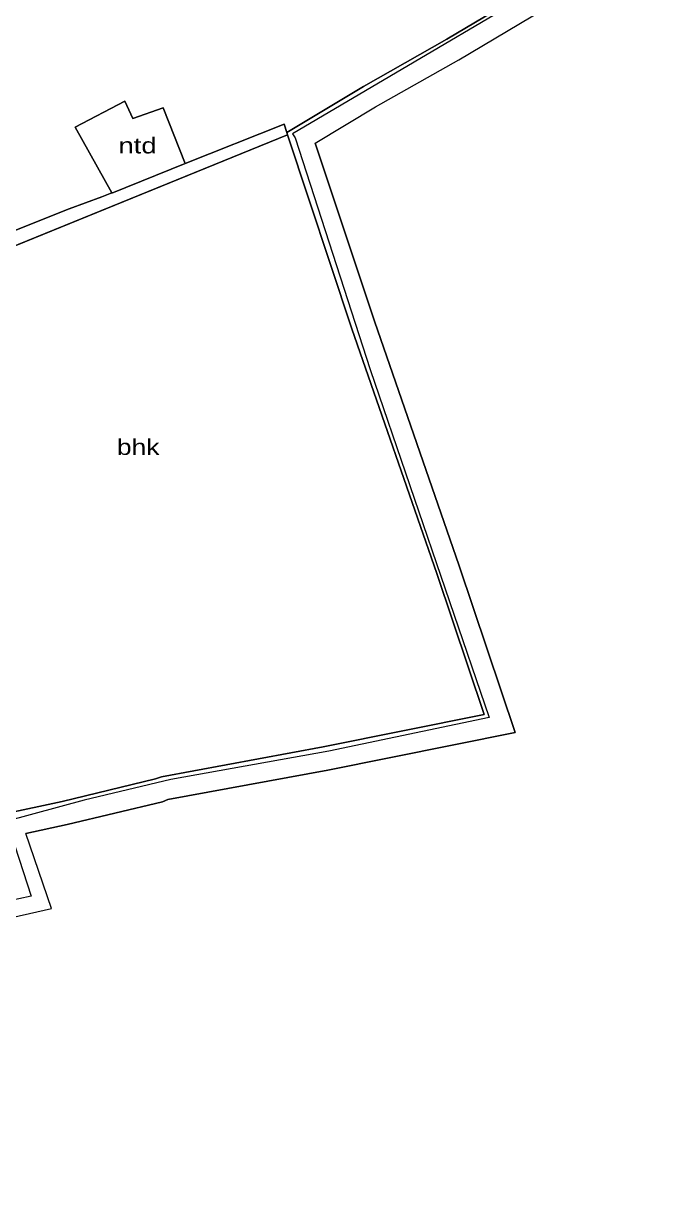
# Model space of a CAD drawing. Header units: metres. Extents: x 506356 to 510920, y 2246675 to 2251661.
# Drawn here: x 509516 to 509916, y 2248369 to 2249114 of the extents above; entities that cross this region are included whole.
import ezdxf
from ezdxf.enums import TextEntityAlignment as Align

# ---------------------------------------------------------------- set-up
doc = ezdxf.new("R2010")
doc.units = ezdxf.units.M
doc.header["$LTSCALE"] = 4
for name, color, linetype, lineweight in [('10', 7, 'Continuous', 13), ('30', 7, 'Continuous', 13), ('4', 7, 'Continuous', 13), ('5', 7, 'Continuous', 13), ('7', 7, 'Continuous', 13)]:
    doc.layers.add(name, color=color, linetype=linetype, lineweight=lineweight)
doc.layers.add('33', color=7, linetype='Continuous')

msp = doc.modelspace()

# ---------------------------------------------------------------- linework, layer by layer
at = {"layer": '10'}
for p, q in [((509572.3, 2249007.23), (509549.05, 2249048.92)), ((509394.74, 2248926.44), (509683.52, 2249044.05)), ((509683.03, 2249045.54), (509683.52, 2249044.05))]:
    msp.add_line(p, q, dxfattribs=at)
for points in [[(509683.03, 2249045.54), (509731.59, 2249074.61), (509784.34, 2249104.54), (509895.58, 2249170.83), (509825.84, 2249299.87)], [(509392.66, 2249125.28), (509372.9, 2249112.8), (509343.67, 2249092.74), (509396.8, 2248935.77), (509484.33, 2248972.81), (509545.33, 2248997.09), (509565.99, 2249004.83), (509572.3, 2249007.23)], [(509618.77, 2249025.79), (509681.29, 2249050.79), (509683.03, 2249045.54)], [(509683.52, 2249044.05), (509724.19, 2248921.16), (509777.86, 2248766.34), (509807.85, 2248677.07), (509706.05, 2248656.54), (509603.72, 2248637.63), (509599.98, 2248636.21), (509540.78, 2248621.98), (509504.46, 2248614.08), (509504.19, 2248614), (509504.18, 2248614.02)], [(509618.77, 2249025.79), (509572.32, 2249007.19), (509572.3, 2249007.23)]]:
    msp.add_lwpolyline(points, dxfattribs=at)
at = {"layer": '30'}
msp.add_line((509572.32, 2249007.19), (509618.77, 2249025.79), dxfattribs=at)
for points in [[(509825.84, 2249299.87), (509895.58, 2249170.83), (509784.34, 2249104.54), (509731.59, 2249074.61), (509683.03, 2249045.54)], [(509683.03, 2249045.54), (509731.59, 2249074.61), (509784.34, 2249104.54), (509895.58, 2249170.83), (509825.84, 2249299.87)], [(509572.3, 2249007.23), (509565.99, 2249004.83), (509545.33, 2248997.09), (509484.33, 2248972.81), (509396.8, 2248935.77), (509343.67, 2249092.74), (509372.9, 2249112.8), (509392.66, 2249125.28)], [(509392.66, 2249125.28), (509372.9, 2249112.8), (509343.67, 2249092.74), (509396.8, 2248935.77), (509484.33, 2248972.81), (509545.33, 2248997.09), (509565.99, 2249004.83), (509572.3, 2249007.23)], [(509618.77, 2249025.79), (509604.86, 2249061.15), (509585.59, 2249054.44), (509580.55, 2249065.34), (509549.05, 2249048.92), (509572.3, 2249007.23)], [(509549.05, 2249048.92), (509580.55, 2249065.34), (509585.59, 2249054.44), (509604.86, 2249061.15), (509618.77, 2249025.79)], [(509549.05, 2249048.92), (509580.55, 2249065.34), (509585.59, 2249054.44), (509604.86, 2249061.15), (509618.77, 2249025.79), (509681.29, 2249050.79), (509683.03, 2249045.54)], [(509618.77, 2249025.79), (509604.86, 2249061.15), (509585.59, 2249054.44), (509580.55, 2249065.34), (509549.05, 2249048.92), (509572.3, 2249007.23), (509572.32, 2249007.19)], [(509618.77, 2249025.79), (509681.29, 2249050.79), (509683.03, 2249045.54), (509683.52, 2249044.05), (509394.74, 2248926.44)], [(509545.33, 2248997.09), (509565.99, 2249004.83), (509572.3, 2249007.23), (509549.05, 2249048.92)], [(509618.77, 2249025.79), (509572.32, 2249007.19), (509572.3, 2249007.23), (509549.05, 2249048.92)], [(509683.03, 2249045.54), (509681.29, 2249050.79), (509618.77, 2249025.79), (509572.32, 2249007.19)], [(509683.03, 2249045.54), (509681.29, 2249050.79), (509618.77, 2249025.79)], [(509152.07, 2248831.99), (509261.71, 2248875.36), (509295.53, 2248888.03), (509366.39, 2248915.12), (509394.74, 2248926.44), (509683.52, 2249044.05), (509683.03, 2249045.54)], [(509504.18, 2248614.02), (509479.99, 2248685.42), (509431.44, 2248824.89), (509394.74, 2248926.44), (509683.52, 2249044.05)], [(509504.19, 2248614), (509504.46, 2248614.08), (509540.78, 2248621.98), (509599.98, 2248636.21), (509603.72, 2248637.63), (509706.05, 2248656.54), (509807.85, 2248677.07), (509777.86, 2248766.34), (509724.19, 2248921.16), (509683.52, 2249044.05), (509394.74, 2248926.44), (509431.44, 2248824.89), (509479.99, 2248685.42)], [(509683.52, 2249044.05), (509724.19, 2248921.16), (509777.86, 2248766.34), (509807.85, 2248677.07), (509706.05, 2248656.54), (509603.72, 2248637.63), (509599.98, 2248636.21), (509540.78, 2248621.98), (509504.46, 2248614.08), (509504.19, 2248614), (509504.18, 2248614.02)], [(509572.3, 2249007.23), (509572.32, 2249007.19), (509618.77, 2249025.79)], [(509572.3, 2249007.23), (509565.99, 2249004.83), (509545.33, 2248997.09), (509484.33, 2248972.81), (509396.81, 2248935.77)], [(509396.8, 2248935.77), (509484.33, 2248972.81), (509545.33, 2248997.09)]]:
    msp.add_lwpolyline(points, dxfattribs=at)
at = {"layer": '4'}
msp.add_lwpolyline([(509898.65, 2249169.9), (509686.68, 2249044.57), (509688.31, 2249042.11), (509735.77, 2248895.48), (509811.07, 2248675.13), (509709.57, 2248653.82), (509609.72, 2248635.8), (509554.88, 2248622.7), (509505.77, 2248609.59), (509521.31, 2248562.08), (509396.09, 2248535.04), (509391.18, 2248537.5), (509332.25, 2248524.39), (509340.43, 2248491.63), (509168.56, 2248453.13), (509126, 2248439.21), (509131.73, 2248417.91), (509079.34, 2248407.26), (508898.47, 2248368.76)], dxfattribs=at)
at = {"layer": '5'}
msp.add_lwpolyline([(509549.05, 2249048.92), (509580.55, 2249065.34), (509585.59, 2249054.44), (509604.86, 2249061.15), (509618.77, 2249025.79)], dxfattribs=at)
at = {"layer": '7'}
for points in [[(509701.04, 2249038.84), (509739.14, 2249061.65), (509791.88, 2249091.57), (509915.62, 2249165.31), (509844.46, 2249296.97)], [(509895.42, 2249171.12), (509895.58, 2249170.83), (509784.34, 2249104.54), (509731.59, 2249074.61), (509683.03, 2249045.54), (509683.52, 2249044.05)], [(509895.58, 2249170.83), (509784.34, 2249104.54), (509731.59, 2249074.61), (509683.03, 2249045.54), (509683.52, 2249044.05)], [(509701.04, 2249038.84), (509739.14, 2249061.65), (509791.88, 2249091.57), (509915.6, 2249165.3), (509895.42, 2249171.12)], [(509701.04, 2249038.84), (509739.14, 2249061.65), (509791.88, 2249091.57), (509915.6, 2249165.3), (509895.42, 2249171.12), (509895.58, 2249170.83)], [(509683.52, 2249044.05), (509724.19, 2248921.16), (509777.86, 2248766.34), (509807.85, 2248677.07)], [(509683.52, 2249044.05), (509724.19, 2248921.16), (509777.86, 2248766.34), (509807.85, 2248677.07)], [(509701.04, 2249038.84), (509738.4, 2248925.97), (509792.06, 2248771.19), (509827.48, 2248665.73), (509708.9, 2248641.81), (509607.78, 2248623.13), (509604.41, 2248621.85), (509544.13, 2248607.36), (509517.9, 2248601.65)], [(509517.9, 2248601.65), (509544.13, 2248607.36), (509604.41, 2248621.85), (509607.78, 2248623.13), (509708.9, 2248641.81), (509827.48, 2248665.73), (509792.06, 2248771.19), (509738.4, 2248925.97), (509701.04, 2249038.84)], [(509708.9, 2248641.81), (509827.48, 2248665.73), (509792.06, 2248771.19), (509738.4, 2248925.97), (509701.04, 2249038.84)], [(509807.85, 2248677.07), (509706.05, 2248656.54), (509603.72, 2248637.63), (509599.98, 2248636.21), (509540.78, 2248621.98), (509504.46, 2248614.08), (509504.19, 2248614)], [(509807.85, 2248677.07), (509706.05, 2248656.54), (509603.72, 2248637.63), (509599.98, 2248636.21), (509540.78, 2248621.98), (509504.46, 2248614.08), (509504.19, 2248614)], [(509517.9, 2248601.65), (509544.13, 2248607.36), (509604.41, 2248621.85), (509607.78, 2248623.13), (509708.9, 2248641.81)], [(509440.03, 2248533.01), (509534.07, 2248554.16), (509517.9, 2248601.65)], [(509440.03, 2248533.01), (509534.07, 2248554.16), (509517.9, 2248601.65)], [(509440.03, 2248533.01), (509534.07, 2248554.16), (509517.9, 2248601.65)]]:
    msp.add_lwpolyline(points, dxfattribs=at)

# ---------------------------------------------------------------- texts
at = {"layer": '33'}
for s, width, p in [('ntd', 1.3, (509588.57, 2249032.25)), ('bhk', 1.25, (509588.96, 2248841.38))]:
    msp.add_text(s, height=10, dxfattribs=dict(at, width=width)).set_placement(p, align=Align.CENTER)

doc.saveas('drawing.dxf')
